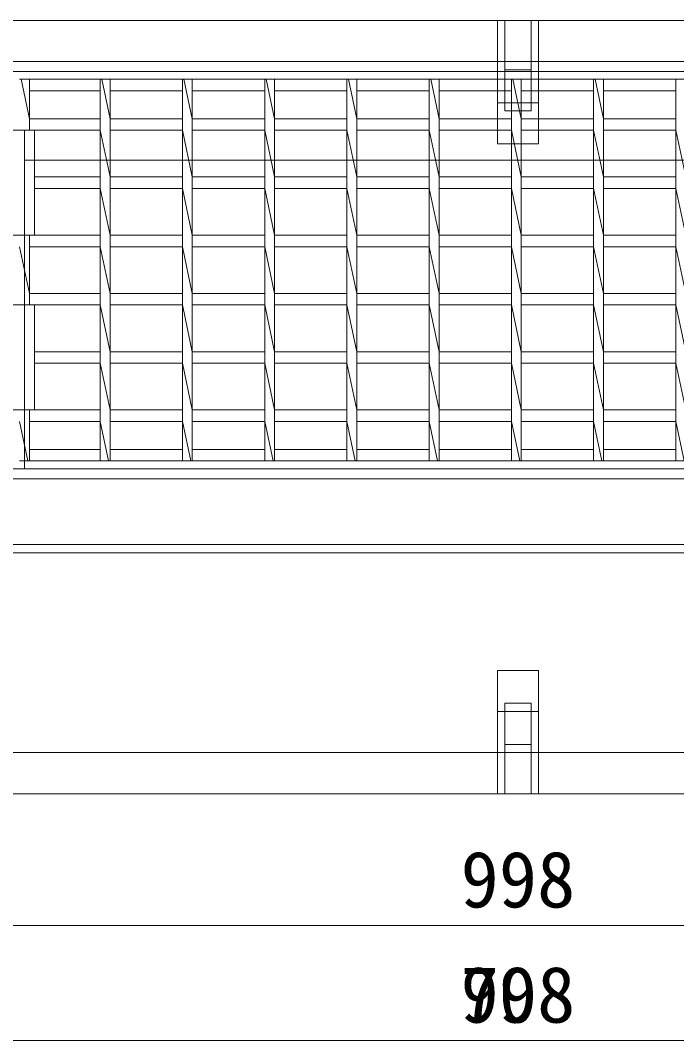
# Model space of a CAD drawing. Units: millimetres at full size. Extents: x -256 to 8822, y 144 to 6610.
# Drawn here: x 7184 to 7583, y 4428 to 5048 of the extents above; entities that cross this region are included whole.
import ezdxf
from ezdxf.enums import TextEntityAlignment as Align

# ---------------------------------------------------------------- set-up
doc = ezdxf.new("R2010")
doc.units = ezdxf.units.MM
doc.header["$LTSCALE"] = 10
doc.linetypes.add('DASHED', pattern=[7.5, 6, -1.5])
for name, color, linetype, lineweight in [('10-グレーチング', 3, 'Continuous', 5), ('KIJUN', 7, 'Continuous', 9), ('寸法線', 7, 'Continuous', 13)]:
    doc.layers.add(name, color=color, linetype=linetype, lineweight=lineweight)
doc.styles.add('ＭＳ ゴシック', font='')
doc.styles.get('ＭＳ ゴシック').set_extended_font_data('MS Gothic')

msp = doc.modelspace()

# ---------------------------------------------------------------- linework, layer by layer
at = {"layer": '10-グレーチング'}
for p, q in [((7183.51, 5012.59), (7189.51, 5012.59)), ((7184.44, 5012.59), (7189.51, 4988.59)), ((7189.51, 5012.59), (7189.51, 4981.59)), ((7189.51, 5012.59), (7232.51, 5012.59)), ((7232.51, 5012.59), (7232.51, 4780.59)), ((7232.51, 5012.59), (7238.51, 5012.59)), ((7233.44, 5012.59), (7238.51, 4988.59)), ((7238.51, 5012.59), (7238.51, 4780.59)), ((7238.51, 5012.59), (7282.51, 5012.59)), ((7282.51, 5012.59), (7282.51, 4780.59)), ((7282.51, 5012.59), (7288.51, 5012.59)), ((7283.44, 5012.59), (7288.51, 4988.59)), ((7288.51, 5012.59), (7332.51, 5012.59)), ((7288.51, 5012.59), (7288.51, 4780.59)), ((7332.51, 5012.59), (7332.51, 4780.59)), ((7332.51, 5012.59), (7338.51, 5012.59)), ((7333.44, 5012.59), (7338.51, 4988.59)), ((7338.51, 5012.59), (7338.51, 4780.59)), ((7338.51, 5012.59), (7382.51, 5012.59)), ((7382.51, 5012.59), (7382.51, 4780.59)), ((7382.51, 5012.59), (7388.51, 5012.59)), ((7383.44, 5012.59), (7388.51, 4988.59)), ((7388.51, 5012.59), (7388.51, 4780.59)), ((7388.51, 5012.59), (7432.51, 5012.59)), ((7432.51, 5012.59), (7432.51, 4780.59)), ((7432.51, 5012.59), (7438.51, 5012.59)), ((7433.44, 5012.59), (7438.51, 4988.59)), ((7438.51, 5012.59), (7438.51, 4780.59)), ((7438.51, 5012.59), (7482.51, 5012.59)), ((7482.51, 5012.59), (7488.51, 5012.59)), ((7482.51, 5012.59), (7482.51, 4780.59)), ((7483.44, 5012.59), (7488.51, 4988.59)), ((7488.51, 5012.59), (7488.51, 4780.59)), ((7488.51, 5012.59), (7532.51, 5012.59)), ((7532.51, 5012.59), (7532.51, 4780.59)), ((7532.51, 5012.59), (7538.51, 5012.59)), ((7533.44, 5012.59), (7538.51, 4988.59)), ((7538.51, 5012.59), (7538.51, 4780.59)), ((7538.51, 5012.59), (7582.51, 5012.59)), ((7582.51, 5012.59), (7582.51, 4780.59)), ((7582.51, 5012.59), (7588.51, 5012.59)), ((7189.51, 5005.59), (7232.51, 5005.59)), ((7238.51, 5005.59), (7282.51, 5005.59)), ((7288.51, 5005.59), (7332.51, 5005.59)), ((7338.51, 5005.59), (7382.51, 5005.59)), ((7388.51, 5005.59), (7432.51, 5005.59)), ((7438.51, 5005.59), (7482.51, 5005.59)), ((7488.51, 5005.59), (7532.51, 5005.59)), ((7538.51, 5005.59), (7582.51, 5005.59)), ((7189.51, 4988.59), (7232.51, 4988.59)), ((7238.51, 4988.59), (7282.51, 4988.59)), ((7288.51, 4988.59), (7332.51, 4988.59)), ((7338.51, 4988.59), (7382.51, 4988.59)), ((7388.51, 4988.59), (7432.51, 4988.59)), ((7438.51, 4988.59), (7482.51, 4988.59)), ((7488.51, 4988.59), (7532.51, 4988.59)), ((7538.51, 4988.59), (7582.51, 4988.59)), ((7142.01, 4981.59), (7232.51, 4981.59)), ((7186.51, 4917.79), (7186.51, 4981.59)), ((7192.51, 4917.79), (7192.51, 4981.59)), ((7232.51, 4981.59), (7238.51, 4953.19)), ((7238.51, 4981.59), (7282.51, 4981.59)), ((7282.51, 4981.59), (7288.51, 4953.19)), ((7288.51, 4981.59), (7332.51, 4981.59)), ((7332.51, 4981.59), (7338.51, 4953.19)), ((7338.51, 4981.59), (7382.51, 4981.59)), ((7382.51, 4981.59), (7388.51, 4953.19)), ((7388.51, 4981.59), (7432.51, 4981.59)), ((7432.51, 4981.59), (7438.51, 4953.19)), ((7438.51, 4981.59), (7482.51, 4981.59)), ((7482.51, 4981.59), (7488.51, 4953.19)), ((7488.51, 4981.59), (7532.51, 4981.59)), ((7532.51, 4981.59), (7538.51, 4953.19)), ((7538.51, 4981.59), (7582.51, 4981.59)), ((7582.51, 4981.59), (7588.51, 4953.19)), ((7192.51, 4953.19), (7232.51, 4953.19)), ((7238.51, 4953.19), (7282.51, 4953.19)), ((7288.51, 4953.19), (7332.51, 4953.19)), ((7338.51, 4953.19), (7382.51, 4953.19)), ((7388.51, 4953.19), (7432.51, 4953.19)), ((7438.51, 4953.19), (7482.51, 4953.19)), ((7488.51, 4953.19), (7532.51, 4953.19)), ((7538.51, 4953.19), (7582.51, 4953.19)), ((7192.51, 4946.19), (7232.51, 4946.19)), ((7232.51, 4946.19), (7238.51, 4917.79)), ((7238.51, 4946.19), (7282.51, 4946.19)), ((7282.51, 4946.19), (7288.51, 4917.79)), ((7288.51, 4946.19), (7332.51, 4946.19)), ((7332.51, 4946.19), (7338.51, 4917.79)), ((7338.51, 4946.19), (7382.51, 4946.19)), ((7382.51, 4946.19), (7388.51, 4917.79)), ((7388.51, 4946.19), (7432.51, 4946.19)), ((7432.51, 4946.19), (7438.51, 4917.79)), ((7438.51, 4946.19), (7482.51, 4946.19)), ((7482.51, 4946.19), (7488.51, 4917.79)), ((7488.51, 4946.19), (7532.51, 4946.19)), ((7532.51, 4946.19), (7538.51, 4917.79)), ((7538.51, 4946.19), (7582.51, 4946.19)), ((7582.51, 4946.19), (7588.51, 4917.79)), ((7142.01, 4917.79), (7232.51, 4917.79)), ((7189.51, 4917.79), (7189.51, 4875.39)), ((7238.51, 4917.79), (7282.51, 4917.79)), ((7288.51, 4917.79), (7332.51, 4917.79)), ((7338.51, 4917.79), (7382.51, 4917.79)), ((7388.51, 4917.79), (7432.51, 4917.79)), ((7438.51, 4917.79), (7482.51, 4917.79)), ((7488.51, 4917.79), (7532.51, 4917.79)), ((7538.51, 4917.79), (7582.51, 4917.79)), ((7183.51, 4910.79), (7189.51, 4882.39)), ((7189.51, 4910.79), (7232.51, 4910.79)), ((7232.51, 4910.79), (7238.51, 4882.39)), ((7238.51, 4910.79), (7282.51, 4910.79)), ((7282.51, 4910.79), (7288.51, 4882.39)), ((7288.51, 4910.79), (7332.51, 4910.79)), ((7332.51, 4910.79), (7338.51, 4882.39)), ((7338.51, 4910.79), (7382.51, 4910.79)), ((7382.51, 4910.79), (7388.51, 4882.39)), ((7388.51, 4910.79), (7432.51, 4910.79)), ((7432.51, 4910.79), (7438.51, 4882.39)), ((7438.51, 4910.79), (7482.51, 4910.79)), ((7482.51, 4910.79), (7488.51, 4882.39)), ((7488.51, 4910.79), (7532.51, 4910.79)), ((7532.51, 4910.79), (7538.51, 4882.39)), ((7538.51, 4910.79), (7582.51, 4910.79)), ((7582.51, 4910.79), (7588.51, 4882.39)), ((7189.51, 4882.39), (7232.51, 4882.39)), ((7238.51, 4882.39), (7282.51, 4882.39)), ((7288.51, 4882.39), (7332.51, 4882.39)), ((7338.51, 4882.39), (7382.51, 4882.39)), ((7388.51, 4882.39), (7432.51, 4882.39)), ((7438.51, 4882.39), (7482.51, 4882.39)), ((7488.51, 4882.39), (7532.51, 4882.39)), ((7538.51, 4882.39), (7582.51, 4882.39)), ((7142.01, 4875.39), (7232.51, 4875.39)), ((7186.51, 4811.59), (7186.51, 4875.39)), ((7192.51, 4811.59), (7192.51, 4875.39)), ((7232.51, 4875.39), (7238.51, 4846.99)), ((7238.51, 4875.39), (7282.51, 4875.39)), ((7282.51, 4875.39), (7288.51, 4846.99)), ((7288.51, 4875.39), (7332.51, 4875.39)), ((7332.51, 4875.39), (7338.51, 4846.99)), ((7338.51, 4875.39), (7382.51, 4875.39)), ((7382.51, 4875.39), (7388.51, 4846.99)), ((7388.51, 4875.39), (7432.51, 4875.39)), ((7432.51, 4875.39), (7438.51, 4846.99)), ((7438.51, 4875.39), (7482.51, 4875.39)), ((7482.51, 4875.39), (7488.51, 4846.99)), ((7488.51, 4875.39), (7532.51, 4875.39)), ((7532.51, 4875.39), (7538.51, 4846.99)), ((7538.51, 4875.39), (7582.51, 4875.39)), ((7582.51, 4875.39), (7588.51, 4846.99)), ((7192.51, 4846.99), (7232.51, 4846.99)), ((7238.51, 4846.99), (7282.51, 4846.99)), ((7288.51, 4846.99), (7332.51, 4846.99)), ((7338.51, 4846.99), (7382.51, 4846.99)), ((7388.51, 4846.99), (7432.51, 4846.99)), ((7438.51, 4846.99), (7482.51, 4846.99)), ((7488.51, 4846.99), (7532.51, 4846.99)), ((7538.51, 4846.99), (7582.51, 4846.99)), ((7192.51, 4839.99), (7232.51, 4839.99)), ((7232.51, 4839.99), (7238.51, 4811.59)), ((7238.51, 4839.99), (7282.51, 4839.99)), ((7282.51, 4839.99), (7288.51, 4811.59)), ((7288.51, 4839.99), (7332.51, 4839.99)), ((7332.51, 4839.99), (7338.51, 4811.59)), ((7338.51, 4839.99), (7382.51, 4839.99)), ((7382.51, 4839.99), (7388.51, 4811.59)), ((7388.51, 4839.99), (7432.51, 4839.99)), ((7432.51, 4839.99), (7438.51, 4811.59)), ((7438.51, 4839.99), (7482.51, 4839.99)), ((7482.51, 4839.99), (7488.51, 4811.59)), ((7488.51, 4839.99), (7532.51, 4839.99)), ((7532.51, 4839.99), (7538.51, 4811.59)), ((7538.51, 4839.99), (7582.51, 4839.99)), ((7582.51, 4839.99), (7588.51, 4811.59)), ((7142.01, 4811.59), (7232.51, 4811.59)), ((7189.51, 4811.59), (7189.51, 4780.59)), ((7238.51, 4811.59), (7282.51, 4811.59)), ((7288.51, 4811.59), (7332.51, 4811.59)), ((7338.51, 4811.59), (7382.51, 4811.59)), ((7388.51, 4811.59), (7432.51, 4811.59)), ((7438.51, 4811.59), (7482.51, 4811.59)), ((7488.51, 4811.59), (7532.51, 4811.59)), ((7538.51, 4811.59), (7582.51, 4811.59)), ((7183.51, 4804.59), (7188.58, 4780.59)), ((7189.51, 4804.59), (7232.51, 4804.59)), ((7232.51, 4804.59), (7237.58, 4780.59)), ((7238.51, 4804.59), (7282.51, 4804.59)), ((7282.51, 4804.59), (7287.58, 4780.59)), ((7288.51, 4804.59), (7332.51, 4804.59)), ((7332.51, 4804.59), (7337.58, 4780.59)), ((7338.51, 4804.59), (7382.51, 4804.59)), ((7382.51, 4804.59), (7387.58, 4780.59)), ((7388.51, 4804.59), (7432.51, 4804.59)), ((7432.51, 4804.59), (7437.58, 4780.59)), ((7438.51, 4804.59), (7482.51, 4804.59)), ((7482.51, 4804.59), (7487.58, 4780.59)), ((7488.51, 4804.59), (7532.51, 4804.59)), ((7532.51, 4804.59), (7537.58, 4780.59)), ((7538.51, 4804.59), (7582.51, 4804.59)), ((7582.51, 4804.59), (7587.58, 4780.59)), ((7189.51, 4787.59), (7232.51, 4787.59)), ((7238.51, 4787.59), (7282.51, 4787.59)), ((7288.51, 4787.59), (7332.51, 4787.59)), ((7338.51, 4787.59), (7382.51, 4787.59)), ((7388.51, 4787.59), (7432.51, 4787.59)), ((7438.51, 4787.59), (7482.51, 4787.59)), ((7488.51, 4787.59), (7532.51, 4787.59)), ((7538.51, 4787.59), (7582.51, 4787.59)), ((7183.51, 4780.59), (7189.51, 4780.59)), ((7189.51, 4780.59), (7232.51, 4780.59)), ((7232.51, 4780.59), (7238.51, 4780.59)), ((7238.51, 4780.59), (7282.51, 4780.59)), ((7282.51, 4780.59), (7288.51, 4780.59)), ((7288.51, 4780.59), (7332.51, 4780.59)), ((7332.51, 4780.59), (7338.51, 4780.59)), ((7338.51, 4780.59), (7382.51, 4780.59)), ((7382.51, 4780.59), (7388.51, 4780.59)), ((7388.51, 4780.59), (7432.51, 4780.59)), ((7432.51, 4780.59), (7438.51, 4780.59)), ((7438.51, 4780.59), (7482.51, 4780.59)), ((7482.51, 4780.59), (7488.51, 4780.59)), ((7488.51, 4780.59), (7532.51, 4780.59)), ((7532.51, 4780.59), (7538.51, 4780.59)), ((7538.51, 4780.59), (7582.51, 4780.59)), ((7582.51, 4780.59), (7588.51, 4780.59))]:
    msp.add_line(p, q, dxfattribs=at)
at = {"layer": 'KIJUN'}
for p, q in [((6987.51, 4729.84), (7985.51, 4729.84)), ((6987.51, 4724.84), (7985.51, 4724.84))]:
    msp.add_line(p, q, dxfattribs=at)
at = {"layer": 'KIJUN', "lineweight": 20}
for points in [[(7985.51, 4578.34), (6987.51, 4578.34), (6987.51, 5048.34), (7985.51, 5048.34)], [(7985.51, 5023.34), (6987.51, 5023.34), (6987.51, 4603.34), (7985.51, 4603.34)]]:
    msp.add_lwpolyline(points, close=True, dxfattribs=at)
at = {"layer": 'KIJUN', "color": 3, "linetype": 'DASHED', "lineweight": 5}
for points in [[(7499.01, 5048.34), (7499.01, 4998.34), (7474.01, 4998.34), (7474.01, 5048.34)], [(7478.51, 5048.34), (7478.51, 5018.34), (7494.51, 5018.34), (7494.51, 5048.34)], [(7499.01, 5023.34), (7499.01, 4973.34), (7474.01, 4973.34), (7474.01, 5023.34)], [(7478.51, 5023.34), (7478.51, 4993.34), (7494.51, 4993.34), (7494.51, 5023.34)], [(7499.01, 4603.34), (7499.01, 4653.34), (7474.01, 4653.34), (7474.01, 4603.34)], [(7478.51, 4603.34), (7478.51, 4633.34), (7494.51, 4633.34), (7494.51, 4603.34)], [(7499.01, 4578.34), (7499.01, 4628.34), (7474.01, 4628.34), (7474.01, 4578.34)], [(7478.51, 4578.34), (7478.51, 4608.34), (7494.51, 4608.34), (7494.51, 4578.34)]]:
    msp.add_lwpolyline(points, close=True, dxfattribs=at)
at = {"layer": 'KIJUN'}
for points in [[(7846.51, 5023.34), (7126.51, 5023.34), (7126.51, 4769.84), (7846.51, 4769.84)], [(7840.51, 5017.34), (7132.51, 5017.34), (7132.51, 4775.84), (7840.51, 4775.84)]]:
    msp.add_lwpolyline(points, close=True, dxfattribs=at)
at = {"layer": 'KIJUN', "lineweight": 5}
msp.add_lwpolyline([(7786.51, 4963.34), (7186.51, 4963.34), (7186.51, 4775.84), (7786.51, 4775.84)], close=True, dxfattribs=at)
at = {"layer": '寸法線'}
for p, q in [((6987.51, 4498.34), (7985.51, 4498.34)), ((6987.51, 4498.34), (7985.51, 4498.34)), ((6987.51, 4428.34), (7985.51, 4428.34)), ((7132.51, 4428.34), (7840.51, 4428.34))]:
    msp.add_line(p, q, dxfattribs=at)

# ---------------------------------------------------------------- texts
at = {"layer": '寸法線', "style": 'ＭＳ ゴシック'}
for s, p in [('998', (7486.51, 4526.34)), ('998', (7486.51, 4526.34)), ('998', (7486.51, 4456.34)), ('708', (7486.51, 4456.34))]:
    msp.add_text(s, height=34.18, dxfattribs=at).set_placement(p, align=Align.MIDDLE_CENTER)

doc.saveas('drawing.dxf')
